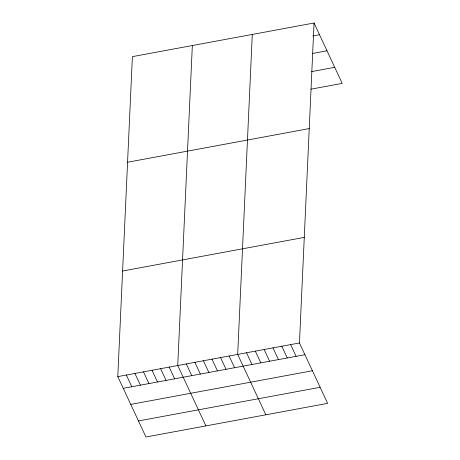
<?xml version="1.0" encoding="UTF-8"?>
<svg xmlns="http://www.w3.org/2000/svg" width="460" height="460" viewBox="0 0 460 460"><rect width="100%" height="100%" fill="white"/><g stroke="black" fill="none" stroke-linecap="round" stroke-linejoin="round"><path stroke-width="0.69" d="M314.053 23L299.454 342.976L327.612 403.362L145.946 437L117.789 376.613L132.388 56.637L314.053 23L342.211 83.386L310.989 89.165M192.337 45.54L177.738 365.516L205.896 425.897M252.287 34.437L237.688 354.413L265.845 414.799M312.731 35.972L319.516 34.713M312.754 53.417L327.008 50.778M311.644 71.599L334.725 67.321M127.57 162.23L309.235 128.593M122.607 271.02L304.273 237.383M117.789 376.613L299.454 342.976M123.251 388.332L304.917 354.695M130.738 404.392L312.403 370.754M138.454 420.94L320.12 387.303M290.628 344.609L296.091 356.327M281.808 346.248L287.27 357.96M272.981 347.881L278.444 359.593M264.155 349.514L269.617 361.226M255.334 351.147L260.797 362.859M246.508 352.78L251.971 364.492M229.12 356L234.583 367.712M220.558 357.587L226.021 369.299M211.991 359.174L217.453 370.886M203.429 360.761L208.892 372.473M194.867 362.342L200.33 374.06M186.3 363.929L191.762 375.642M169.171 367.103L174.633 378.816M160.609 368.684L166.071 380.403M152.041 370.271L157.504 381.99M143.48 371.858L148.942 383.571M134.918 373.445L140.38 385.158M126.35 375.032L131.813 386.745"/></g></svg>
